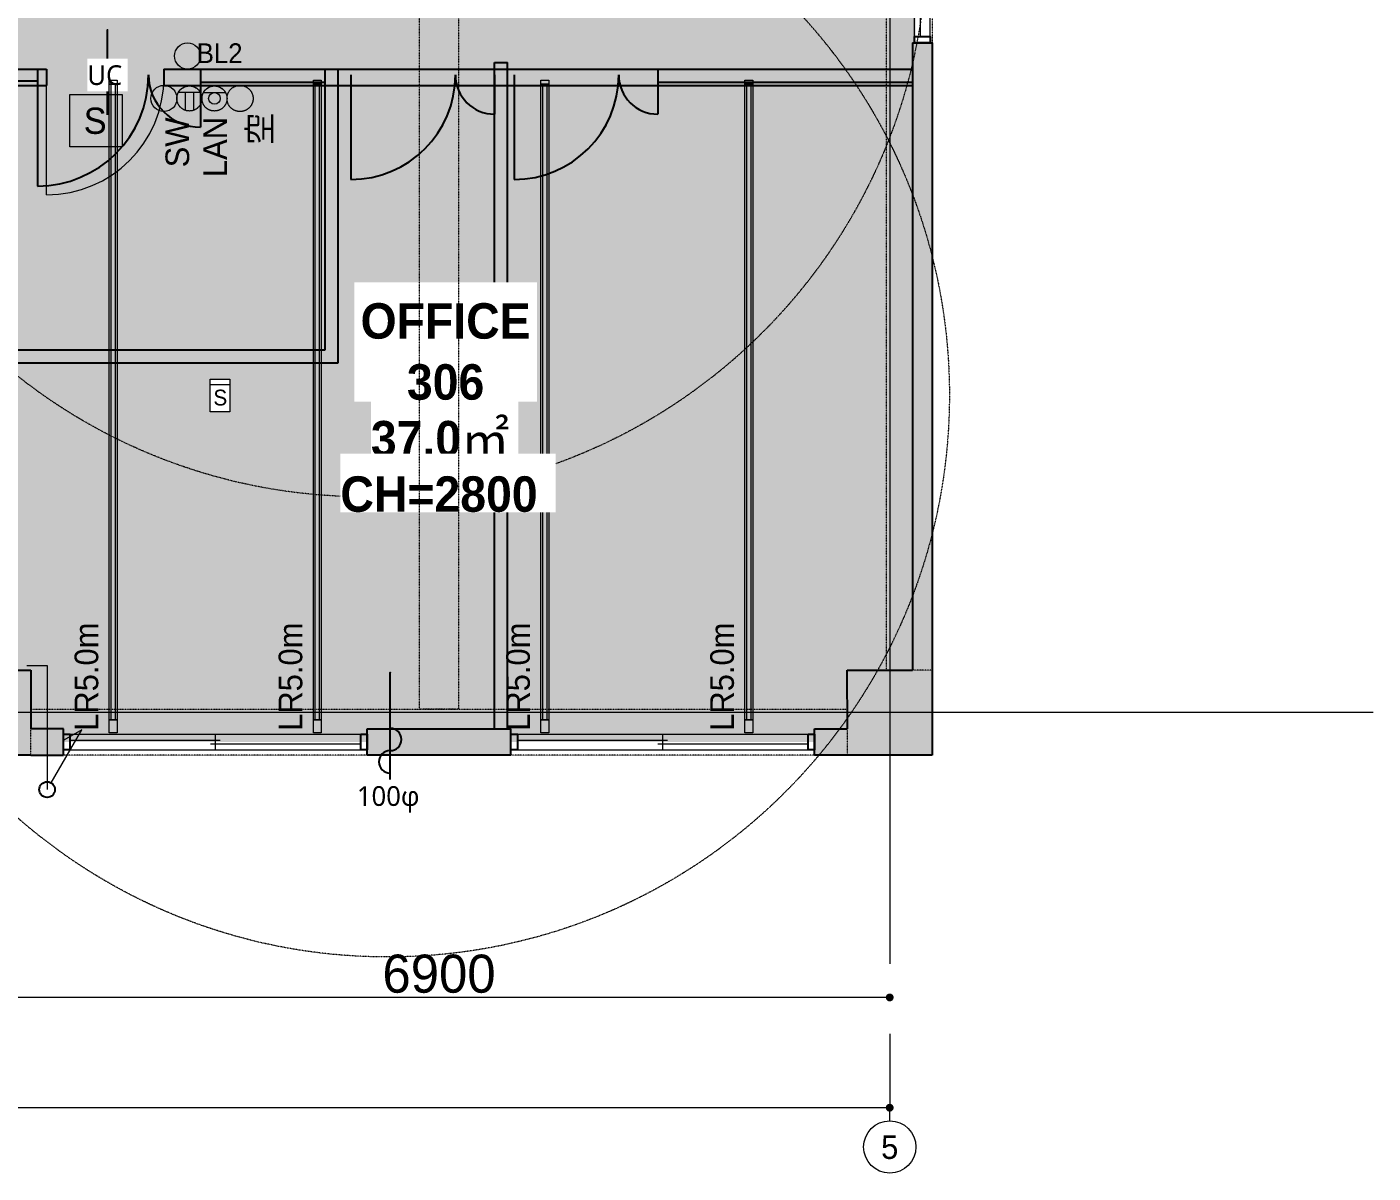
# Model space of a CAD drawing. Header units: millimetres. Extents: x -376000 to 292178, y -193032 to 188048.
# Drawn here: x -60834 to -50529, y 53324 to 62097 of the extents above; entities that cross this region are included whole.
import ezdxf

# ---------------------------------------------------------------- set-up
doc = ezdxf.new("R2010")
doc.units = ezdxf.units.MM
doc.header["$PDMODE"] = 1
doc.header["$PDSIZE"] = -2
for name, pattern in [('VW-01 短破線', [2.116125, 1.058062, -1.058062]), ('ラインタイプ-1', [2.116531, 1.058062, -1.058469]), ('ラインタイプ-28', [1.058161, 0.705383, -0.352778]), ('ラインタイプ-6', [5.291531, 3.175, -1.058062, 0.352704, -0.705764])]:
    doc.linetypes.add(name, pattern=pattern)
for name, color, linetype, lineweight in [('01_基準-寸法', 7, 'Continuous', 5), ('02_既存平面-内部建具・サッシ', 7, 'Continuous', 18), ('07_文字・記号', 7, 'Continuous', 9), ('_セキュリティー (2D)', 7, 'Continuous', 5), ('_塗（エリア） (2D)', 7, 'Continuous', 5), ('_塗（壁） (2D)', 7, 'Continuous', 5), ('_天井プロット (2D)', 7, 'Continuous', 5), ('_平面図(既存部) (2D)', 7, 'Continuous', 5), ('_平面図（新設） (2D)', 7, 'Continuous', 5), ('_文字・記号 (2D)', 7, 'Continuous', 5), ('_梁 (2D)', 7, 'Continuous', 5), ('_給排水ガス (2D)', 7, 'Continuous', 5), ('_解体部 (2D)', 7, 'Continuous', 5), ('一般', 7, 'Continuous', 5), ('天伏図', 7, 'Continuous', 5)]:
    doc.layers.add(name, color=color, linetype=linetype, lineweight=lineweight)
for name, color, linetype, lineweight, true_color in [('02_0.25', 1, 'Continuous', 25, 0xff0000), ('03_0.15', 7, 'Continuous', 15, 0x990099), ('04_0.10', 7, 'Continuous', 9, 0x0099ff), ('05_0.05点線', 9, 'ラインタイプ-28', 5, 0x808080), ('06一点鎖線', 7, 'ラインタイプ-6', 9, 0x9999ff), ('08_ハッチ・色', 7, 'Continuous', 5, 0x888888)]:
    doc.layers.add(name, color=color, linetype=linetype, lineweight=lineweight, true_color=true_color)
doc.styles.add('Hiragino Kaku Gothic Pro W3', font='', dxfattribs={"bigfont": 'Hiragino Kaku Gothic Pro W3'})
doc.styles.add('Hiragino Sans W3', font='', dxfattribs={"bigfont": 'Hiragino Sans W3'})
doc.styles.add('Yu Gothic UI Semilight', font='Yu Gothic UI Semilight.ttf')
doc.styles.add('ＭＳ Ｐゴシック', font='MS PGothic.ttf')
doc.styles.add('ＭＳ Ｐゴシック (bold)', font='')
doc.styles.get('Hiragino Kaku Gothic Pro W3').set_extended_font_data('Hiragino Kaku Gothic Pro W3')
doc.styles.get('Hiragino Sans W3').set_extended_font_data('Hiragino Sans W3')
doc.styles.get('ＭＳ Ｐゴシック (bold)').set_extended_font_data('ＭＳ Ｐゴシック', bold=True)
doc.dimstyles.new('RGT', dxfattribs={"dimtxt": 161.781684, "dimasz": 0.999939, "dimexe": 0, "dimexo": 1, "dimgap": 0.5, "dimtad": 1, "dimdsep": 46, "dimtxsty": 'Hiragino Sans W3', "dimblk": 'DOT', "dimblk1": 'DOT', "dimblk2": 'DOT', "dimcen": 0, "dimazin": 0, "dimtfac": 1, "dimtix": 1, "dimtmove": 0, "dimatfit": 0, "dimldrblk": 'VW_FILLEDARROW', "dimfxl": 1, "dimfrac": 2, "dimtolj": 1, "dimarcsym": 0})

# ---------------------------------------------------------------- blocks, each defined once
blk = doc.blocks.new('給排水ガス (2D)')
at = {"layer": '02_0.25'}
blk.add_circle((-60679, 56259), 60, dxfattribs=at)
at = {"layer": '04_0.10'}
for p, q in [((-60649, 56311), (-60414, 56717)), ((-60414, 56717), (-60552, 56637))]:
    blk.add_line(p, q, dxfattribs=at)
at = {"layer": '07_文字・記号', "color": 5, "lineweight": 18, "true_color": 0x0000ff}
for p, q in [((-60834, 57209), (-60679, 57209)), ((-60679, 57209), (-60679, 56259))]:
    blk.add_line(p, q, dxfattribs=at)
blk = doc.blocks.new('塗（エリア） (2D)')
at = {"layer": '08_ハッチ・色', "linetype": 'Continuous', "lineweight": 0, "true_color": 0xd9d2ae, "transparency": 33554559}
blk.add_hatch(color=9, dxfattribs=at).paths.add_polyline_path([(-80629, 63569), (-80629, 63569), (-80629, 65274), (-79029, 65274), (-79029, 63569), (-61391, 63569), (-61397, 67757), (-59260, 67757), (-59254, 65249), (-57029, 65249), (-57029, 65249), (-54054, 65249), (-54054, 63528), (-54029, 63528), (-54029, 61728), (-80629, 61728)])
at = {"layer": '08_ハッチ・色', "linetype": 'Continuous', "lineweight": 0, "true_color": 0x98d8ff, "transparency": 33554559}
blk.add_hatch(color=141, dxfattribs=at).paths.add_polyline_path([(-61229, 61728), (-53979, 61728), (-53979, 56624), (-61229, 56624)])
blk = doc.blocks.new('塗（壁） (2D)')
at = {"layer": '02_0.25', "linetype": 'Continuous', "lineweight": 0, "true_color": 0xaaaaaa}
for points in [[(-53904, 57174), (-54054, 57174), (-54054, 61974), (-53904, 61974)], [(-61454, 57174), (-60804, 57174), (-60804, 56524), (-61454, 56524)], [(-54554, 57174), (-53904, 57174), (-53904, 56524), (-54554, 56524)], [(-60804, 56524), (-60804, 56724), (-60554, 56724), (-60554, 56524)], [(-58229, 56524), (-58229, 56724), (-57129, 56724), (-57129, 56524)], [(-54804, 56524), (-54804, 56724), (-54554, 56724), (-54554, 56524)]]:
    blk.add_hatch(color=253, dxfattribs=at).paths.add_polyline_path(points)
at = {"layer": '08_ハッチ・色', "linetype": 'Continuous', "lineweight": 0}
for points in [[(-61184, 61649), (-61184, 61774), (-60684, 61774), (-60684, 61649)], [(-59784, 61649), (-59784, 61774), (-54054, 61774), (-54054, 61649)]]:
    blk.add_hatch(color=120, dxfattribs=at).paths.add_polyline_path(points)
blk = doc.blocks.new('グループ-31')
at = {"layer": '02_0.25', "flags": 128}
for points in [[(-1162, 60), (-1113, 60), (-1113, -60), (-1162, -60)], [(1113, 60), (1162, 60), (1162, -60), (1113, -60)]]:
    blk.add_lwpolyline(points, close=True, dxfattribs=at)
at = {"layer": '03_0.15'}
for p, q in [((-1113, 15), (37, 15)), ((0, -60), (0, 60)), ((-37, -15), (1113, -15))]:
    blk.add_line(p, q, dxfattribs=at)
at = {"layer": '04_0.10'}
for p, q in [((-1113, 60), (1113, 60)), ((-1113, -60), (1113, -60))]:
    blk.add_line(p, q, dxfattribs=at)
blk = doc.blocks.new('シンボル-2')
at = {"layer": '02_0.25', "color": 7}
blk.add_blockref('グループ-31', (0, 0), dxfattribs=at)
blk = doc.blocks.new('グループ-42')
at = {"layer": '02_0.25', "flags": 128}
for points in [[(-54039, 63474), (-54039, 63524), (-53919, 63524), (-53919, 63474)], [(-54039, 61974), (-54039, 62024), (-53919, 62024), (-53919, 61974)]]:
    blk.add_lwpolyline(points, close=True, dxfattribs=at)
at = {"layer": '03_0.15'}
for p, q in [((-53964, 62724), (-53964, 63474)), ((-53994, 62024), (-53994, 62774)), ((-53919, 62748), (-54039, 62748))]:
    blk.add_line(p, q, dxfattribs=at)
at = {"layer": '04_0.10'}
for p, q in [((-54039, 62023), (-54039, 63474)), ((-53919, 62023), (-53919, 63474))]:
    blk.add_line(p, q, dxfattribs=at)
blk = doc.blocks.new('平面図(既存部) (2D)')
at = {"layer": '02_0.25'}
for p, q in [((-54053.728, 61973.559), (-54053.728, 57173.559)), ((-54053.728, 61973.559), (-53903.728, 61973.559)), ((-53903.728, 61973.559), (-53903.728, 57173.559)), ((-61453.728, 57173.559), (-60803.728, 57173.559)), ((-60803.728, 57173.559), (-60803.342, 56723.559)), ((-54553.342, 56723.559), (-54553.728, 57173.559)), ((-54553.728, 57173.559), (-54053.728, 57173.559)), ((-53903.728, 57173.559), (-53903.728, 56523.559)), ((-60553.728, 56723.559), (-60803.728, 56723.559)), ((-60553.728, 56523.559), (-60553.728, 56723.559)), ((-58228.728, 56523.559), (-58228.728, 56723.559)), ((-58228.728, 56723.559), (-57128.728, 56723.559)), ((-57128.728, 56523.559), (-57128.728, 56723.559)), ((-54803.728, 56523.559), (-54803.728, 56723.559)), ((-54803.728, 56723.559), (-54553.728, 56723.559)), ((-60803.728, 56523.559), (-61453.342, 56523.559)), ((-60803.728, 56523.559), (-60553.728, 56523.559)), ((-57128.728, 56523.559), (-58228.728, 56523.559)), ((-54553.728, 56523.559), (-54803.728, 56523.559)), ((-53903.728, 56523.559), (-54553.342, 56523.559))]:
    blk.add_line(p, q, dxfattribs=at)
at = {"layer": '06一点鎖線'}
for p, q in [((-54228.728, 72925.18), (-54228.728, 54925.18)), ((-50528.728, 56848.559), (-85528.728, 56848.559))]:
    blk.add_line(p, q, dxfattribs=at)
at = {"layer": '02_0.25', "color": 7}
blk.add_blockref('グループ-42', (0, 0), dxfattribs=at)
at = {"layer": '04_0.10', "color": 7}
for p in [(-59391.228, 56623.559), (-55966.228, 56623.559)]:
    blk.add_blockref('シンボル-2', p, dxfattribs=at)
blk = doc.blocks.new('解体部 (2D)')
at = {"layer": '02_0.25'}
for p, q in [((-61528.728, 61773.559), (-60753.728, 61773.559)), ((-60753.728, 61773.559), (-60753.728, 61683.559)), ((-60753.728, 61728.559), (-60753.728, 60878.559)), ((-59503.728, 61773.559), (-59503.728, 61683.559)), ((-59503.728, 61773.559), (-58453.728, 61773.559)), ((-59503.728, 61728.559), (-59503.728, 61328.559)), ((-58553.728, 61773.559), (-58553.728, 59623.559)), ((-58453.728, 61773.559), (-58453.728, 59523.559)), ((-58353.728, 61728.559), (-58353.728, 60928.559)), ((-57253.728, 56723.559), (-57253.728, 61823.559)), ((-57253.728, 61823.559), (-57153.728, 61823.559)), ((-57253.728, 61728.559), (-57253.728, 61428.559)), ((-57153.728, 56723.559), (-57153.728, 61823.559)), ((-57103.728, 61728.559), (-57103.728, 60928.559)), ((-56003.728, 61773.559), (-56003.728, 61683.559)), ((-56003.728, 61773.559), (-54053.728, 61773.559)), ((-56003.728, 61728.559), (-56003.728, 61428.559)), ((-61183.728, 61683.559), (-60753.728, 61683.559)), ((-59503.728, 61673.559), (-58553.728, 61673.559)), ((-56003.728, 61673.559), (-54053.728, 61673.559)), ((-58553.728, 59623.559), (-61183.728, 59623.559)), ((-58453.728, 59523.559), (-61183.728, 59523.559))]:
    blk.add_line(p, q, dxfattribs=at)
for centre, radius, start, end in [((-60753.728, 61728.559), 850, 270, 0), ((-59503.728, 61728.559), 400, 180, 270), ((-58353.728, 61728.559), 800, 270, 0), ((-57253.728, 61728.559), 300, 180, 270), ((-57103.728, 61728.559), 800, 270, 0), ((-56003.728, 61728.559), 300, 180, 270)]:
    blk.add_arc(centre, radius, start, end, dxfattribs=at)
blk = doc.blocks.new('グループ-467')
at = {"layer": '04_0.10'}
blk.add_line((-60684, 60811), (-60684, 61711), dxfattribs=at)
blk.add_arc((-60684, 61711), 900, 270, 0, dxfattribs=at)
blk = doc.blocks.new('平面図（新設） (2D)')
at = {"layer": '02_0.25'}
for p, q in [((-61183.728, 61773.559), (-60683.728, 61773.559)), ((-60683.728, 61773.559), (-60683.728, 61648.559)), ((-59784.854, 61773.559), (-59784.854, 61648.559)), ((-59784.854, 61773.559), (-54053.728, 61773.559)), ((-61183.728, 61648.559), (-60683.728, 61648.559)), ((-59783.728, 61648.559), (-54053.728, 61648.559))]:
    blk.add_line(p, q, dxfattribs=at)
at = {"layer": '04_0.10'}
blk.add_blockref('グループ-467', (0, 0), dxfattribs=at)
blk = doc.blocks.new('グループ-1211')
at = {"color": 255, "linetype": 'Continuous', "lineweight": 5}
blk.add_wipeout([(-59430, 59401), (-59280, 59401), (-59280, 59151), (-59430, 59151)], dxfattribs=at).dxf.layer = '天伏図'
at = {"layer": '天伏図', "color": 82, "linetype": 'Continuous', "lineweight": 5, "true_color": 0x1ade00}
blk.add_line((-59430, 59360), (-59280, 59360), dxfattribs=at)
at = {"layer": '天伏図', "color": 82, "linetype": 'Continuous', "lineweight": 5, "true_color": 0x1ade00, "flags": 128}
blk.add_lwpolyline([(-59430, 59401), (-59280, 59401), (-59280, 59151), (-59430, 59151)], close=True, dxfattribs=at)
at = {"layer": '天伏図', "color": 82, "true_color": 0x1ade00, "insert": (-59406, 59320), "char_height": 121, "attachment_point": 1, "line_spacing_factor": 1.006145, "style": 'ＭＳ Ｐゴシック'}
blk.add_mtext('S', dxfattribs=at)
blk = doc.blocks.new('グループ-1241')
at = {"layer": '07_文字・記号', "color": 160, "linetype": 'Continuous', "lineweight": 5, "true_color": 0x003dff, "transparency": 33554687, "flags": 128}
for points in [[(192, 2505), (192, 2475), (132, 2475), (132, 2505)], [(192, 2475), (192, -2390), (132, -2390), (132, 2475)], [(177, 2475), (177, -2390), (147, -2390), (147, 2475)], [(192, -2390), (192, -2490), (132, -2490), (132, -2390)]]:
    blk.add_lwpolyline(points, close=True, dxfattribs=at)
at = {"layer": '07_文字・記号', "color": 160, "true_color": 0x003dff, "insert": (-42, -2060), "char_height": 180.9, "attachment_point": 5, "rotation": 90, "line_spacing_factor": 1.007907, "style": 'ＭＳ Ｐゴシック'}
blk.add_mtext('LR5.0m', dxfattribs=at)
blk = doc.blocks.new('シンボル-6')
at = {"layer": '07_文字・記号', "color": 7}
blk.add_blockref('グループ-1241', (0, 0), dxfattribs=at)
blk = doc.blocks.new('2口コンセント')
at = {"layer": '07_文字・記号', "linetype": 'Continuous', "lineweight": 0, "true_color": 0x63c3ff}
blk.add_hatch(color=151, dxfattribs=at).paths.add_polyline_path([(96, 0), (96, -6), (95, -13), (94, -19), (93, -25), (91, -31), (89, -37), (86, -42), (83, -48), (80, -53), (76, -59), (72, -63), (68, -68), (63, -72), (59, -76), (53, -80), (48, -83), (42, -86), (37, -89), (31, -91), (25, -93), (19, -94), (13, -95), (6, -96), (0, -96), (-6, -96), (-13, -95), (-19, -94), (-25, -93), (-31, -91), (-37, -89), (-42, -86), (-48, -83), (-53, -80), (-59, -76), (-63, -72), (-68, -68), (-72, -63), (-76, -59), (-80, -53), (-83, -48), (-86, -42), (-89, -37), (-91, -31), (-93, -25), (-94, -19), (-95, -13), (-96, -6), (-96, 0), (-96, 6), (-95, 13), (-94, 19), (-93, 25), (-91, 31), (-89, 37), (-86, 42), (-83, 48), (-80, 53), (-76, 59), (-72, 63), (-68, 68), (-63, 72), (-59, 76), (-53, 80), (-48, 83), (-42, 86), (-37, 89), (-31, 91), (-25, 93), (-19, 94), (-13, 95), (-6, 96), (0, 96), (6, 96), (13, 95), (19, 94), (25, 93), (31, 91), (37, 89), (42, 86), (48, 83), (53, 80), (59, 76), (63, 72), (68, 68), (72, 63), (76, 59), (80, 53), (83, 48), (86, 42), (89, 37), (91, 31), (93, 25), (94, 19), (95, 13), (96, 6)])
at = {"layer": '07_文字・記号', "linetype": 'Continuous', "lineweight": 0}
h = blk.add_hatch(color=7, dxfattribs=at)
edge = h.paths.add_edge_path()
edge.add_arc((0, 0), 96, 27.8181, 90)
edge.add_arc((0, 0), 96, 90, 152.1819)
edge.add_line((-85, 45), (85, 45))
at = {"layer": '07_文字・記号', "color": 7, "linetype": 'Continuous', "lineweight": 5}
for p, q in [((-32, 45), (-32, -91)), ((32, 45), (32, -91))]:
    blk.add_line(p, q, dxfattribs=at)
at = {"layer": '07_文字・記号', "color": 7, "linetype": 'Continuous', "lineweight": 5, "flags": 128}
blk.add_lwpolyline([(85, 45, 0.278179), (0, 96, 0.278179), (-85, 45), (85, 45)], format="xyb", close=True, dxfattribs=at)
at = {"layer": '07_文字・記号', "color": 7, "linetype": 'Continuous', "lineweight": 5}
blk.add_open_spline([(96, 0), (96, -26), (70, -70), (26, -96), (-26, -96), (-70, -70), (-96, -26), (-96, 26), (-70, 70), (-26, 96), (26, 96), (70, 70), (96, 26), (96, 0)], degree=2, dxfattribs=at)
blk = doc.blocks.new('グループ-1284')
at = {"layer": '07_文字・記号', "linetype": 'Continuous', "lineweight": 0, "true_color": 0x63c3ff}
blk.add_hatch(color=151, dxfattribs=at).paths.add_polyline_path([(-59494, 61549), (-59494, 61542), (-59494, 61536), (-59493, 61530), (-59491, 61524), (-59489, 61518), (-59487, 61512), (-59485, 61506), (-59481, 61501), (-59478, 61495), (-59474, 61490), (-59471, 61485), (-59466, 61481), (-59462, 61476), (-59457, 61472), (-59452, 61469), (-59446, 61465), (-59441, 61462), (-59435, 61460), (-59429, 61458), (-59423, 61456), (-59417, 61454), (-59411, 61453), (-59405, 61453), (-59398, 61453), (-59392, 61453), (-59386, 61453), (-59380, 61454), (-59373, 61456), (-59368, 61458), (-59362, 61460), (-59356, 61462), (-59350, 61465), (-59345, 61469), (-59340, 61472), (-59335, 61476), (-59330, 61481), (-59326, 61485), (-59322, 61490), (-59319, 61495), (-59315, 61501), (-59312, 61506), (-59310, 61512), (-59307, 61518), (-59306, 61524), (-59304, 61530), (-59303, 61536), (-59303, 61542), (-59302, 61549), (-59303, 61555), (-59303, 61561), (-59304, 61567), (-59306, 61573), (-59307, 61579), (-59310, 61585), (-59312, 61591), (-59315, 61597), (-59319, 61602), (-59322, 61607), (-59326, 61612), (-59330, 61616), (-59335, 61621), (-59340, 61625), (-59345, 61628), (-59350, 61632), (-59356, 61635), (-59362, 61637), (-59368, 61640), (-59373, 61641), (-59380, 61643), (-59386, 61644), (-59392, 61644), (-59398, 61645), (-59405, 61644), (-59411, 61644), (-59417, 61643), (-59423, 61641), (-59429, 61640), (-59435, 61637), (-59441, 61635), (-59446, 61632), (-59452, 61628), (-59457, 61625), (-59462, 61621), (-59466, 61616), (-59471, 61612), (-59474, 61607), (-59478, 61602), (-59481, 61597), (-59485, 61591), (-59487, 61585), (-59489, 61579), (-59491, 61573), (-59493, 61567), (-59494, 61561), (-59494, 61555)])
at = {"layer": '07_文字・記号', "linetype": 'Continuous', "lineweight": 0}
h = blk.add_hatch(color=7, dxfattribs=at)
edge = h.paths.add_edge_path()
edge.add_arc((-59398, 61549), 96, 90, 152.1819, ccw=False)
edge.add_arc((-59398, 61549), 96, 27.8181, 90, ccw=False)
edge.add_line((-59313, 61593), (-59483, 61593))
at = {"layer": '07_文字・記号', "color": 7, "linetype": 'Continuous', "lineweight": 5, "flags": 128}
blk.add_lwpolyline([(-59483, 61593, -0.278179), (-59398, 61645, -0.278179), (-59313, 61593), (-59483, 61593)], format="xyb", close=True, dxfattribs=at)
at = {"layer": '07_文字・記号', "color": 7, "linetype": 'Continuous', "lineweight": 5, "transparency": 33554687}
blk.add_circle((-59398, 61549), 44.8, dxfattribs=at)
at = {"layer": '07_文字・記号', "color": 7, "linetype": 'Continuous', "lineweight": 5}
blk.add_open_spline([(-59494, 61549), (-59494, 61523), (-59469, 61478), (-59424, 61453), (-59373, 61453), (-59328, 61478), (-59302, 61523), (-59302, 61574), (-59328, 61619), (-59373, 61645), (-59424, 61645), (-59469, 61619), (-59494, 61574), (-59494, 61549)], degree=2, dxfattribs=at)
at = {"layer": '一般', "color": 7, "transparency": 33554687, "insert": (-59484, 60947), "char_height": 180.9, "attachment_point": 1, "rotation": 90, "line_spacing_factor": 1.007907, "style": 'ＭＳ Ｐゴシック'}
blk.add_mtext('LAN', dxfattribs=at)
blk = doc.blocks.new('グループ-1285')
at = {"layer": '07_文字・記号', "linetype": 'Continuous', "lineweight": 0, "true_color": 0x63c3ff}
blk.add_hatch(color=151, dxfattribs=at).paths.add_polyline_path([(-59302, 61549), (-59302, 61542), (-59302, 61535), (-59300, 61529), (-59299, 61523), (-59297, 61516), (-59295, 61510), (-59292, 61504), (-59289, 61499), (-59285, 61493), (-59282, 61488), (-59278, 61483), (-59273, 61478), (-59268, 61473), (-59263, 61469), (-59258, 61465), (-59252, 61462), (-59246, 61459), (-59241, 61456), (-59234, 61454), (-59228, 61452), (-59222, 61450), (-59216, 61449), (-59209, 61449), (-59202, 61449), (-59196, 61449), (-59189, 61449), (-59183, 61450), (-59176, 61452), (-59170, 61454), (-59164, 61456), (-59158, 61459), (-59152, 61462), (-59147, 61465), (-59141, 61469), (-59136, 61473), (-59132, 61478), (-59127, 61483), (-59123, 61488), (-59119, 61493), (-59116, 61499), (-59113, 61504), (-59110, 61510), (-59108, 61516), (-59106, 61523), (-59104, 61529), (-59103, 61535), (-59103, 61542), (-59102, 61549), (-59103, 61555), (-59103, 61562), (-59104, 61568), (-59106, 61574), (-59108, 61581), (-59110, 61587), (-59113, 61593), (-59116, 61599), (-59119, 61604), (-59123, 61610), (-59127, 61615), (-59132, 61619), (-59136, 61624), (-59141, 61628), (-59147, 61632), (-59152, 61635), (-59158, 61638), (-59164, 61641), (-59170, 61643), (-59176, 61645), (-59183, 61647), (-59189, 61648), (-59196, 61648), (-59202, 61649), (-59209, 61648), (-59216, 61648), (-59222, 61647), (-59228, 61645), (-59234, 61643), (-59241, 61641), (-59246, 61638), (-59252, 61635), (-59258, 61632), (-59263, 61628), (-59268, 61624), (-59273, 61619), (-59278, 61615), (-59282, 61610), (-59285, 61604), (-59289, 61599), (-59292, 61593), (-59295, 61587), (-59297, 61581), (-59299, 61574), (-59300, 61568), (-59302, 61562), (-59302, 61555)])
at = {"layer": '07_文字・記号', "color": 7, "lineweight": 5}
blk.add_open_spline([(-59302, 61549), (-59302, 61522), (-59276, 61475), (-59229, 61449), (-59176, 61449), (-59129, 61475), (-59102, 61522), (-59102, 61575), (-59129, 61622), (-59176, 61649), (-59229, 61649), (-59276, 61622), (-59302, 61575), (-59302, 61549)], degree=2, dxfattribs=at)
at = {"layer": '一般', "color": 7, "transparency": 33554687, "insert": (-59142, 61194), "char_height": 181, "attachment_point": 1, "rotation": 90, "line_spacing_factor": 1.007907, "style": 'ＭＳ Ｐゴシック'}
blk.add_mtext('空', dxfattribs=at)
blk = doc.blocks.new('非常用照明')
at = {"layer": '07_文字・記号', "linetype": 'Continuous', "lineweight": 0, "true_color": 0x00d136}
h = blk.add_hatch(color=102, dxfattribs=at)
edge = h.paths.add_edge_path()
edge.add_arc((0, 0), 100, 0, 360)
at = {"layer": '07_文字・記号', "color": 92, "true_color": 0x14b500}
blk.add_circle((0, 0), 100, dxfattribs=at)
blk = doc.blocks.new('天井プロット (2D)')
at = {"layer": '07_文字・記号', "linetype": 'Continuous', "lineweight": 0, "true_color": 0x0036e9}
h = blk.add_hatch(color=160, dxfattribs=at)
edge = h.paths.add_edge_path()
edge.add_arc((-59785, 61549), 100, 0, 360)
at = {"layer": '02_0.25'}
for p, q in [((-60217, 61424), (-60217, 62074)), ((-58053, 56336), (-58053, 57154))]:
    blk.add_line(p, q, dxfattribs=at)
at = {"layer": '02_0.25', "lineweight": 25, "flags": 128}
for points in [[(-60217, 62073), (-60217, 62074), (-60217, 62073)], [(-58053, 57153), (-58053, 57154), (-58053, 57153)]]:
    blk.add_lwpolyline(points, dxfattribs=at)
at = {"layer": '02_0.25'}
for centre, start, end in [((-58053, 56643), 270, 90), ((-58053, 56471), 90, 270)]:
    blk.add_arc(centre, 86, start, end, dxfattribs=at)
at = {"layer": '07_文字・記号', "color": 160, "true_color": 0x0036e9}
for centre in [(-59604, 61874), (-59785, 61549)]:
    blk.add_circle(centre, 100, dxfattribs=at)
at = {"layer": '07_文字・記号', "color": 7, "transparency": 33554687, "xscale": -1}
blk.add_blockref('2口コンセント', (-59590, 61549), dxfattribs=at)
at = {"layer": '07_文字・記号', "color": 7, "transparency": 33554687}
for name in ['グループ-1284', 'グループ-1285']:
    blk.add_blockref(name, (0, 0), dxfattribs=at)
at = {"layer": '07_文字・記号', "color": 7}
for name, p in [('シンボル-6', (-58773, 59183)), ('シンボル-6', (-57031, 59183)), ('シンボル-6', (-55469, 59183)), ('非常用照明', (-58072, 59278))]:
    blk.add_blockref(name, p, dxfattribs=at)
at = {"layer": '07_文字・記号', "color": 82, "true_color": 0x1ade00, "transparency": 33554687}
blk.add_blockref('グループ-1211', (0, 0), dxfattribs=at)
at = {"layer": '04_0.10', "insert": (-58308, 56285), "char_height": 150.8, "attachment_point": 1, "line_spacing_factor": 1.005088, "style": 'Yu Gothic UI Semilight'}
blk.add_mtext('100φ', dxfattribs=at)
at = {"layer": '07_文字・記号', "color": 160, "true_color": 0x0036e9, "insert": (-59534, 61971), "char_height": 150.8, "attachment_point": 1, "line_spacing_factor": 1.006498, "style": 'ＭＳ Ｐゴシック'}
blk.add_mtext('BL2', dxfattribs=at)
at = {"layer": '07_文字・記号', "color": 160, "true_color": 0x0036e9, "insert": (-59773, 61022), "char_height": 180.9, "attachment_point": 1, "rotation": 90, "line_spacing_factor": 1.007907, "style": 'ＭＳ Ｐゴシック'}
blk.add_mtext('SW', dxfattribs=at)
at = {"color": 255}
blk.add_wipeout([(-60372, 61604), (-60062, 61604), (-60062, 61853), (-60372, 61853)], dxfattribs=at).dxf.layer = '04_0.10'
at = {"layer": '07_文字・記号', "color": 100, "linetype": 'VW-01 短破線', "true_color": 0x00ff3f}
for centre in [(-58242, 62800), (-58072, 59278)]:
    blk.add_circle(centre, 4300, dxfattribs=at)
at = {"layer": '07_文字・記号', "color": 7}
blk.add_blockref('シンボル-6', (-60335, 59183), dxfattribs=at)
at = {"layer": '04_0.10', "insert": (-60372, 61803), "char_height": 150.8, "attachment_point": 1, "line_spacing_factor": 1.005088, "style": 'Yu Gothic UI Semilight'}
blk.add_mtext('UC', dxfattribs=at)
blk = doc.blocks.new('_Dot')
at = {"color": 0, "linetype": 'ByBlock', "lineweight": -2}
blk.add_line((-0.5, 0), (-1, 0), dxfattribs=at)
at = {"color": 0, "linetype": 'ByBlock', "const_width": 0.5}
blk.add_lwpolyline([(-0.25, 0, 1), (0.25, 0, 1)], format="xyb", close=True, dxfattribs=at)
blk = doc.blocks.new('*D459')
at = {"layer": '01_基準-寸法', "color": 0, "lineweight": -2}
for p, q in [((-61129, 54669), (-61129, 54668)), ((-54289, 54668), (-61069, 54668)), ((-54229, 54669), (-54229, 54668))]:
    blk.add_line(p, q, dxfattribs=at)
at = {"layer": 'Defpoints', "color": 0}
for p in [(-61129, 54668), (-61129, 54668), (-54229, 54668)]:
    blk.add_point(p, dxfattribs=at)
at = {"layer": '01_基準-寸法', "color": 0, "lineweight": -2, "xscale": 59.99633789062499, "yscale": 59.99633789062499, "zscale": 59.99633789062499, "rotation": 180}
blk.add_blockref('_Dot', (-61129, 54668), dxfattribs=at)
at = {"layer": '01_基準-寸法', "color": 0, "lineweight": -2, "xscale": 59.99633789062499, "yscale": 59.99633789062499, "zscale": 59.99633789062499}
blk.add_blockref('_Dot', (-54229, 54668), dxfattribs=at)
at = {"layer": '01_基準-寸法', "color": 0, "insert": (-57679, 54848), "char_height": 291.2, "attachment_point": 5, "style": 'Hiragino Kaku Gothic Pro W3'}
blk.add_mtext('\\A1;6900', dxfattribs=at)
blk = doc.blocks.new('VW_FILLEDARROW')
at = {"color": 0, "linetype": 'Continuous', "lineweight": 5, "transparency": 16777216, "flags": 128}
blk.add_lwpolyline([(-161.33, 43.23), (0, 0), (-161.33, -43.23)], close=True, dxfattribs=at)
blk = doc.blocks.new('*D460')
at = {"layer": '01_基準-寸法', "color": 0, "lineweight": -2}
for p, q in [((-81829, 54390), (-81829, 53824)), ((-54229, 54390), (-54229, 53824)), ((-54289, 53824), (-81769, 53824))]:
    blk.add_line(p, q, dxfattribs=at)
at = {"layer": 'Defpoints', "color": 0}
for p in [(-81829, 54391), (-54229, 54391), (-81829, 53824)]:
    blk.add_point(p, dxfattribs=at)
at = {"layer": '01_基準-寸法', "color": 0, "lineweight": -2, "xscale": 59.99633789062499, "yscale": 59.99633789062499, "zscale": 59.99633789062499, "rotation": 180}
blk.add_blockref('_Dot', (-81829, 53824), dxfattribs=at)
at = {"layer": '01_基準-寸法', "color": 0, "lineweight": -2, "xscale": 59.99633789062499, "yscale": 59.99633789062499, "zscale": 59.99633789062499}
blk.add_blockref('_Dot', (-54229, 53824), dxfattribs=at)
at = {"layer": '01_基準-寸法', "color": 0, "insert": (-68029, 54004), "char_height": 291.2, "attachment_point": 5, "style": 'Hiragino Kaku Gothic Pro W3'}
blk.add_mtext('\\A1;27600', dxfattribs=at)
blk = doc.blocks.new('グループ-1466')
at = {"layer": '04_0.10', "linetype": 'Continuous', "lineweight": 0, "true_color": 0xc1d9af}
blk.add_hatch(color=9, dxfattribs=at).paths.add_polyline_path([(-200, 200), (200, 200), (200, -200), (-200, -200)])
at = {"layer": '04_0.10', "color": 7, "flags": 128}
blk.add_lwpolyline([(-200, 200), (200, 200), (200, -200), (-200, -200)], close=True, dxfattribs=at)
at = {"layer": '04_0.10', "color": 9, "linetype": 'Continuous', "true_color": 0xc1d9af}
blk.add_solid([(-94, -167), (94, -167), (-94, 167), (94, 167)], dxfattribs=at)
blk.add_solid([(-94, -167), (94, -167), (-94, 167), (94, 167)], dxfattribs=at)
at = {"layer": '04_0.10', "color": 157, "true_color": 0x20618e, "insert": (-94, 99), "char_height": 201, "attachment_point": 1, "line_spacing_factor": 1.007555, "style": 'ＭＳ Ｐゴシック'}
blk.add_mtext('S', dxfattribs=at)
blk = doc.blocks.new('AT錠')
at = {"layer": '04_0.10'}
blk.add_blockref('グループ-1466', (0, 0), dxfattribs=at)
blk = doc.blocks.new('セキュリティー (2D)')
at = {"layer": '04_0.10', "color": 7}
blk.add_blockref('AT錠', (-60305, 61380), dxfattribs=at)
blk = doc.blocks.new('梁 (2D)')
at = {"layer": '05_0.05点線', "color": 7, "linetype": 'ラインタイプ-1', "flags": 128}
for points in [[(-57828.728, 63673.559), (-57528.728, 63673.559), (-57528.728, 56873.559), (-57828.728, 56873.559)], [(-54253.728, 63523.559), (-53903.728, 63523.559), (-53903.728, 57173.559), (-54253.728, 57173.559)], [(-60803.728, 56523.559), (-60803.728, 56873.559), (-54553.728, 56873.559), (-54553.728, 56523.559)]]:
    blk.add_lwpolyline(points, close=True, dxfattribs=at)
blk = doc.blocks.new('文字・記号 (2D)')
at = {"layer": '01_基準-寸法'}
blk.add_line((-54228.728, 53723.83), (-54228.728, 53823.83), dxfattribs=at)
blk.add_line((-54228.728, 53723.83), (-54228.728, 53823.83), dxfattribs=at)
blk.add_line((-54228.728, 53723.83), (-54228.728, 53823.83), dxfattribs=at)
blk.add_line((-54228.728, 53723.83), (-54228.728, 53823.83), dxfattribs=at)
blk.add_circle((-54228.728, 53523.83), 200, dxfattribs=at)
at = {"layer": '01_基準-寸法', "insert": (-54228.728, 53612.946), "char_height": 180.909, "attachment_point": 2, "line_spacing_factor": 1.007907, "style": 'ＭＳ Ｐゴシック'}
blk.add_mtext('5', dxfattribs=at)
at = {"layer": '01_基準-寸法'}
for base, p1, p2, picture, middle in [((-61128.728, 54667.993), (-54228.728, 54667.993), (-61128.728, 54667.993), '*D459', (-57678.728, 54848.158)), ((-81828.728, 53823.83), (-54228.728, 54390.667), (-81828.728, 54390.667), '*D460', (-68028.728, 54003.995))]:
    dim = blk.add_linear_dim(base=base, p1=p1, p2=p2, dimstyle='RGT', override={"dimtxt": 291.207031, "dimasz": 59.996338, "dimgap": 30, "dimpost": '<>', "dimtxsty": 'Hiragino Kaku Gothic Pro W3', "dimtmove": 2}, dxfattribs=at)
    dim.commit()
    dim.dimension.update_dxf_attribs({"geometry": picture, "text_midpoint": middle})
at = {"color": 255, "linetype": 'Continuous', "lineweight": 5, "transparency": 33554687}
blk.add_wipeout([(-58200.89, 58804.773), (-57070.844, 58804.773), (-57070.844, 59254.353), (-58200.89, 59254.353)], dxfattribs=at).dxf.layer = '02_既存平面-内部建具・サッシ'
at = {"layer": '02_既存平面-内部建具・サッシ', "color": 7, "transparency": 33554687, "insert": (-58200.89, 58804.773), "char_height": 271.3633, "attachment_point": 7, "line_spacing_factor": 0.25, "style": 'ＭＳ Ｐゴシック (bold)'}
blk.add_mtext('37.0㎡', dxfattribs=at)
at = {"color": 255, "linetype": 'Continuous', "lineweight": 5, "transparency": 33554687}
blk.add_wipeout([(-58327.483, 59228.106), (-56929.974, 59228.106), (-56929.974, 60142.506), (-58327.483, 60142.506)], dxfattribs=at).dxf.layer = '02_既存平面-内部建具・サッシ'
at = {"layer": '02_既存平面-内部建具・サッシ', "color": 7, "transparency": 33554687, "insert": (-57628.728, 59239.042), "char_height": 271.3633, "attachment_point": 8, "line_spacing_factor": 1.032185, "style": 'ＭＳ Ｐゴシック (bold)'}
blk.add_mtext('OFFICE\\P306', dxfattribs=at)
at = {"color": 255, "linetype": 'Continuous', "lineweight": 5, "transparency": 33554687}
blk.add_wipeout([(-58434.054, 58381.439), (-56785.848, 58381.439), (-56785.848, 58831.019), (-58434.054, 58831.019)], dxfattribs=at).dxf.layer = '02_既存平面-内部建具・サッシ'
at = {"layer": '02_既存平面-内部建具・サッシ', "color": 7, "transparency": 33554687, "insert": (-58434.054, 58381.439), "char_height": 271.3633, "attachment_point": 7, "line_spacing_factor": 0.25, "style": 'ＭＳ Ｐゴシック (bold)'}
blk.add_mtext('CH=2800', dxfattribs=at)

msp = doc.modelspace()

# ---------------------------------------------------------------- block references
at = {"layer": '_塗（エリア） (2D)'}
msp.add_blockref('塗（エリア） (2D)', (0, 0), dxfattribs=at)
at = {"layer": '_塗（壁） (2D)'}
msp.add_blockref('塗（壁） (2D)', (0, 0), dxfattribs=at)
at = {"layer": '_給排水ガス (2D)'}
msp.add_blockref('給排水ガス (2D)', (0, 0), dxfattribs=at)

# ---------------------------------------------------------------- next in the draw order: block references
at = {"layer": '_平面図(既存部) (2D)'}
msp.add_blockref('平面図(既存部) (2D)', (0, 0), dxfattribs=at)

# ---------------------------------------------------------------- next in the draw order: block references
at = {"layer": '_解体部 (2D)'}
msp.add_blockref('解体部 (2D)', (0, 0), dxfattribs=at)

# ---------------------------------------------------------------- next in the draw order: block references
at = {"layer": '_平面図（新設） (2D)'}
msp.add_blockref('平面図（新設） (2D)', (0, 0), dxfattribs=at)

# ---------------------------------------------------------------- next in the draw order: block references
at = {"layer": '_天井プロット (2D)'}
msp.add_blockref('天井プロット (2D)', (0, 0), dxfattribs=at)

# ---------------------------------------------------------------- next in the draw order: block references
at = {"layer": '_文字・記号 (2D)'}
msp.add_blockref('文字・記号 (2D)', (0, 0), dxfattribs=at)

# ---------------------------------------------------------------- next in the draw order: block references
at = {"layer": '_セキュリティー (2D)'}
msp.add_blockref('セキュリティー (2D)', (0, 0), dxfattribs=at)

# ---------------------------------------------------------------- next in the draw order: block references
at = {"layer": '_梁 (2D)'}
msp.add_blockref('梁 (2D)', (0, 0), dxfattribs=at)

doc.saveas('drawing.dxf')
